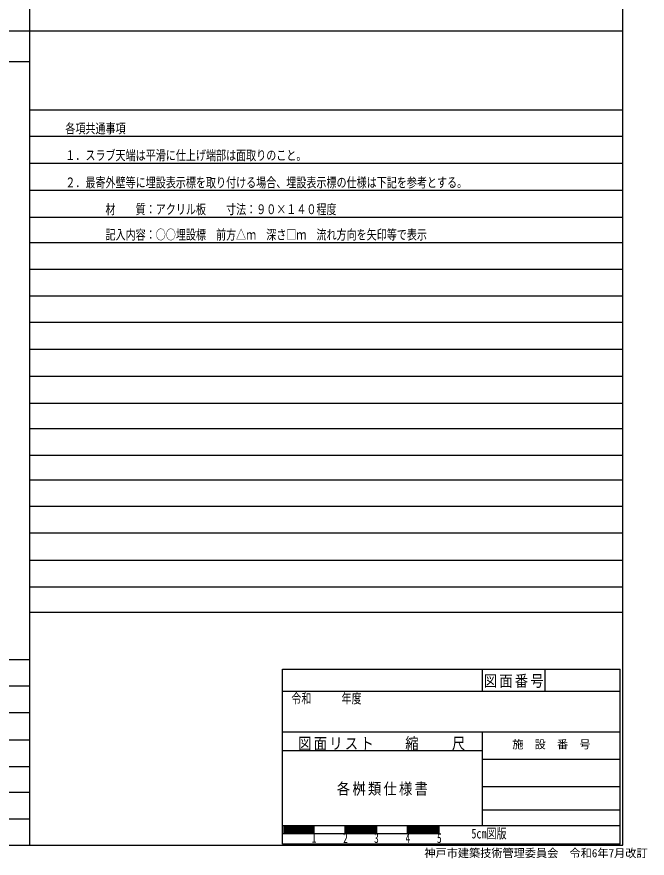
# Model space of a CAD drawing. Units: millimetres on the paper. Extents: x -287 to 287, y -191 to 191.
# Drawn here: x 145.6 to 286.7, y -190.8 to -2.5 of the extents above; entities that cross this region are included whole.
import ezdxf
from ezdxf.enums import TextEntityAlignment as Align

# ---------------------------------------------------------------- set-up
doc = ezdxf.new("R2010")
doc.units = ezdxf.units.MM
for name, color, linetype in [('0-0_線', 7, 'Continuous'), ('0-1_文字', 7, 'Continuous'), ('0-3_図面枠', 7, 'Continuous')]:
    doc.layers.add(name, color=color, linetype=linetype)
doc.styles.add('ＭＳ ゴシック', font='')
doc.styles.get('ＭＳ ゴシック').set_extended_font_data('MS Gothic')

msp = doc.modelspace()

# ---------------------------------------------------------------- linework, layer by layer
at = {"layer": '0-0_線'}
for p, q in [((148.438, 184.771), (148.438, -187.95)), ((-286.857, -5.615), (281.328, -5.615)), ((-286.857, -12.48), (148.438, -12.48)), ((148.438, -23.308), (281.328, -23.308)), ((148.438, -29.203), (281.328, -29.203)), ((148.438, -35.203), (281.328, -35.203)), ((148.438, -41.293), (281.328, -41.293)), ((148.438, -47.293), (281.328, -47.293)), ((148.438, -52.979), (281.328, -52.979)), ((148.438, -58.979), (281.328, -58.979)), ((148.438, -64.957), (281.328, -64.957)), ((148.438, -70.853), (281.328, -70.853)), ((148.438, -76.853), (281.328, -76.853)), ((148.438, -82.942), (281.328, -82.942)), ((148.438, -88.942), (281.328, -88.942)), ((148.438, -94.628), (281.328, -94.628)), ((148.438, -100.628), (281.328, -100.628)), ((148.438, -106.111), (281.328, -106.111)), ((148.438, -112.006), (281.328, -112.006)), ((148.438, -118.006), (281.328, -118.006)), ((148.438, -124.095), (281.328, -124.095)), ((148.438, -130.095), (281.328, -130.095)), ((148.438, -135.782), (281.328, -135.782)), ((-286.857, -146.349), (148.438, -146.349)), ((-286.857, -152.245), (148.438, -152.245)), ((-286.857, -158.245), (148.438, -158.245)), ((-286.857, -164.334), (148.438, -164.334)), ((-286.857, -170.334), (148.438, -170.334)), ((-286.857, -176.02), (148.438, -176.02)), ((-286.857, -182.02), (148.438, -182.02))]:
    msp.add_line(p, q, dxfattribs=at)
at = {"layer": '0-3_図面枠'}
for p, q in [((205.089, -187.709), (205.089, -148.507)), ((205.089, -148.507), (280.692, -148.507)), ((249.895, -153.41), (249.895, -148.507)), ((263.896, -153.41), (263.896, -148.507)), ((280.692, -187.709), (280.692, -148.507)), ((205.089, -153.41), (280.692, -153.41)), ((205.089, -162.507), (280.692, -162.507)), ((249.893, -183.512), (249.893, -162.507)), ((205.089, -166.723), (249.893, -166.723)), ((249.893, -168.635), (280.692, -168.635)), ((249.893, -174.762), (280.692, -174.762)), ((249.893, -180.009), (280.692, -180.009)), ((205.089, -183.512), (280.692, -183.512)), ((205.388, -183.512), (205.388, -185.322)), ((205.656, -183.512), (205.656, -185.322)), ((205.924, -183.512), (205.924, -185.322)), ((206.192, -183.512), (206.192, -185.322)), ((206.46, -183.512), (206.46, -185.322)), ((206.728, -183.512), (206.728, -185.322)), ((206.996, -183.512), (206.996, -185.322)), ((207.264, -183.512), (207.264, -185.322)), ((207.532, -183.512), (207.532, -185.322)), ((207.8, -183.512), (207.8, -185.322)), ((208.068, -183.512), (208.068, -185.322)), ((208.336, -183.512), (208.336, -185.322)), ((208.604, -183.512), (208.604, -185.322)), ((208.872, -183.512), (208.872, -185.322)), ((209.14, -183.512), (209.14, -185.322)), ((209.408, -183.512), (209.408, -185.322)), ((209.676, -183.512), (209.676, -185.322)), ((209.944, -183.512), (209.944, -185.322)), ((210.213, -183.512), (210.213, -185.322)), ((210.481, -183.512), (210.481, -185.322)), ((210.749, -183.512), (210.749, -185.322)), ((211.017, -183.512), (211.017, -185.322)), ((211.285, -183.512), (211.285, -185.322)), ((211.553, -183.512), (211.553, -185.322)), ((211.821, -183.512), (211.821, -185.322)), ((212.089, -183.512), (212.089, -185.322)), ((212.089, -185.322), (212.089, -183.512)), ((219.089, -185.322), (219.089, -183.512)), ((219.232, -183.512), (219.232, -185.322)), ((219.506, -183.512), (219.506, -185.322)), ((219.781, -183.512), (219.781, -185.322)), ((220.055, -183.512), (220.055, -185.322)), ((220.329, -183.512), (220.329, -185.322)), ((220.604, -183.512), (220.604, -185.322)), ((220.878, -183.512), (220.878, -185.322)), ((221.152, -183.512), (221.152, -185.322)), ((221.426, -183.512), (221.426, -185.322)), ((221.701, -183.512), (221.701, -185.322)), ((221.975, -183.512), (221.975, -185.322)), ((222.249, -183.512), (222.249, -185.322)), ((222.523, -183.512), (222.523, -185.322)), ((222.798, -183.512), (222.798, -185.322)), ((223.072, -183.512), (223.072, -185.322)), ((223.346, -183.512), (223.346, -185.322)), ((223.62, -183.512), (223.62, -185.322)), ((223.895, -183.512), (223.895, -185.322)), ((224.169, -183.512), (224.169, -185.322)), ((224.443, -183.512), (224.443, -185.322)), ((224.717, -183.512), (224.717, -185.322)), ((224.992, -183.512), (224.992, -185.322)), ((225.266, -183.512), (225.266, -185.322)), ((225.54, -183.512), (225.54, -185.322)), ((225.815, -183.512), (225.815, -185.322)), ((226.089, -183.512), (226.089, -185.322)), ((226.089, -185.322), (226.089, -183.512)), ((233.089, -185.322), (233.089, -183.512)), ((233.089, -185.322), (233.089, -183.512)), ((233.232, -183.512), (233.232, -185.322)), ((233.506, -183.512), (233.506, -185.322)), ((233.781, -183.512), (233.781, -185.322)), ((234.055, -183.512), (234.055, -185.322)), ((234.329, -183.512), (234.329, -185.322)), ((234.604, -183.512), (234.604, -185.322)), ((234.878, -183.512), (234.878, -185.322)), ((235.152, -183.512), (235.152, -185.322)), ((235.426, -183.512), (235.426, -185.322)), ((235.701, -183.512), (235.701, -185.322)), ((235.975, -183.512), (235.975, -185.322)), ((236.249, -183.512), (236.249, -185.322)), ((236.523, -183.512), (236.523, -185.322)), ((236.798, -183.512), (236.798, -185.322)), ((237.072, -183.512), (237.072, -185.322)), ((237.346, -183.512), (237.346, -185.322)), ((237.62, -183.512), (237.62, -185.322)), ((237.895, -183.512), (237.895, -185.322)), ((238.169, -183.512), (238.169, -185.322)), ((238.443, -183.512), (238.443, -185.322)), ((238.717, -183.512), (238.717, -185.322)), ((238.992, -183.512), (238.992, -185.322)), ((239.266, -183.512), (239.266, -185.322)), ((239.54, -183.512), (239.54, -185.322)), ((239.815, -183.512), (239.815, -185.322)), ((240.087, -185.322), (240.087, -183.512)), ((240.089, -185.322), (240.089, -183.512)), ((240.089, -183.512), (240.089, -185.322)), ((205.089, -185.322), (240.087, -185.322)), ((280.692, -187.709), (205.089, -187.709))]:
    msp.add_line(p, q, dxfattribs=at)
msp.add_lwpolyline([(-286.857, -187.95), (281.328, -187.95), (281.328, 184.771)], dxfattribs=at)

# ---------------------------------------------------------------- texts
at = {"layer": '0-1_文字', "style": 'ＭＳ ゴシック', "width": 0.75}
for s, p in [('各項共通事項', (156.438, -29.203)), ('１．スラブ天端は平滑に仕上げ端部は面取りのこと。', (156.438, -35.203)), ('２．最寄外壁等に埋設表示標を取り付ける場合、埋設表示標の仕様は下記を参考とする。', (156.438, -41.293)), ('\u3000\u3000\u3000\u3000材\u3000\u3000質：アクリル板\u3000\u3000寸法：９０×１４０程度', (156.438, -47.293)), ('\u3000\u3000\u3000\u3000記入内容：○○埋設標\u3000前方△ｍ\u3000深さ□ｍ\u3000流れ方向を矢印等で表示', (156.438, -52.979))]:
    msp.add_text(s, height=2.199, dxfattribs=at).set_placement(p, align=Align.BOTTOM_LEFT)
at = {"layer": '0-3_図面枠', "style": 'ＭＳ ゴシック'}
for s, width, p in [('令和 \u3000\u3000 年度\u3000\u3000', 0.75, (207.052, -156.833)), ('5cm図版', 0.75, (247.386, -187.073)), ('1', 0.7, (211.614, -187.993)), ('2', 0.7, (218.653, -188.092)), ('3', 0.7, (225.592, -188.092)), ('4', 0.7, (232.631, -188.092)), ('5', 0.7, (239.669, -188.092))]:
    msp.add_text(s, height=2.199, dxfattribs=dict(at, width=width)).set_placement(p, align=Align.BOTTOM_LEFT)
for s, p in [('施\u3000設\u3000番\u3000号', (256.543, -166.821)), ('神戸市建築技術管理委員会\u3000令和6年7月改訂', (236.841, -191.171))]:
    msp.add_text(s, height=1.833, dxfattribs=at).set_placement(p, align=Align.BOTTOM_LEFT)
at = {"layer": '0-3_図面枠', "char_height": 2.566, "attachment_point": 7, "style": 'ＭＳ ゴシック'}
for s, insert in [('\\T1.17;\\W0.85;図面番号', (250.145, -152.708)), ('\\T1.17;\\W0.85;図面リスト', (208.59, -166.715)), ('\\T1.17;\\W0.85;縮\u3000\u3000尺', (232.567, -166.715)), ('\\T1.17;\\W0.85;各桝類仕様書', (217.241, -176.867))]:
    msp.add_mtext(s, dxfattribs=dict(at, insert=insert))

doc.saveas('drawing.dxf')
